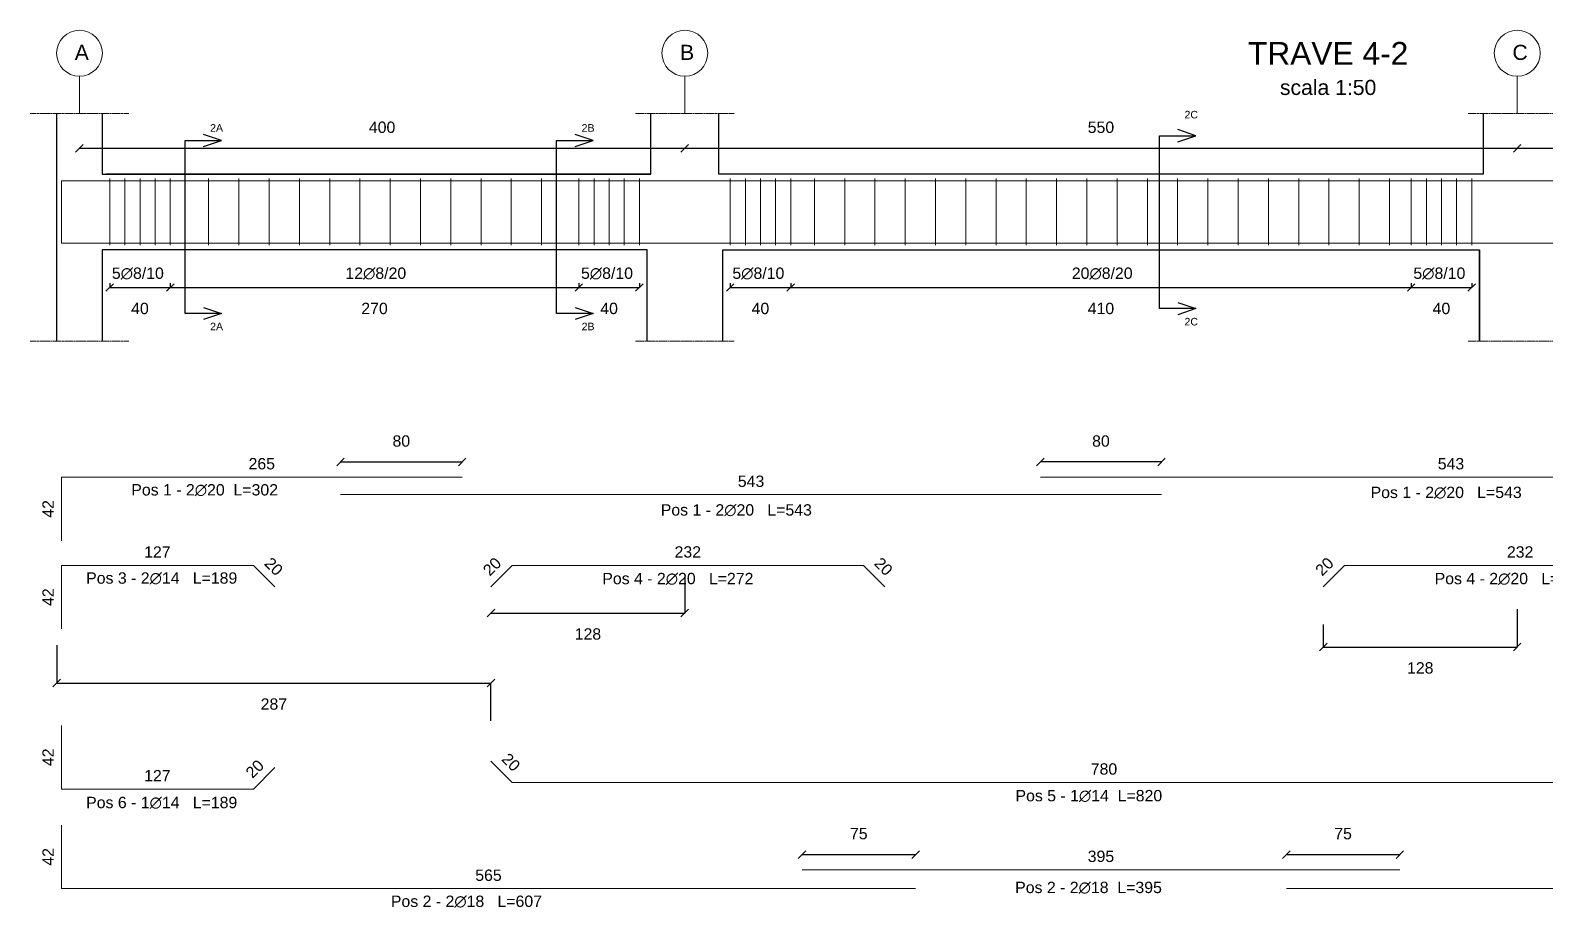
# Model space of a CAD drawing. Header units: millimetres. Extents: x -455371 to 117772, y -78417 to 116564.
# Drawn here: x -222007 to -211993, y -11258 to -5461 of the extents above; entities that cross this region are included whole.
import ezdxf

# ---------------------------------------------------------------- set-up
doc = ezdxf.new("R2010")
doc.units = ezdxf.units.MM
doc.linetypes.add('ACAD_ISO02W100', pattern=[15, 12, -3])
doc.layers.get('0').update_dxf_attribs({"color": 255})
for name, color, linetype, lineweight in [('armature', 5, 'Continuous', 18), ('Cls', 7, 'Continuous', 25), ('fili fissi', 210, 'Continuous', 18), ('quote', 5, 'Continuous', 15), ('Scritte', 7, 'Continuous', 15), ('staffe', 10, 'Continuous', 15), ('tratteggio 1 a 50', 230, 'ACAD_ISO02W100', 15)]:
    doc.layers.add(name, color=color, linetype=linetype, lineweight=lineweight)
doc.styles.get("Standard").update_dxf_attribs({"font": 'arial.ttf'})
doc.dimstyles.new('per distinte 1 a 50', dxfattribs={"dimtxt": 75, "dimasz": 150, "dimexe": 0.18, "dimexo": 250, "dimgap": 50, "dimtad": 1, "dimdec": 0, "dimlfac": 0.1, "dimzin": 0, "dimdsep": 46, "dimtxsty": 'Standard', "dimblk": 'NONE', "dimcen": 0, "dimse1": 1, "dimse2": 1, "dimsd1": 1, "dimsd2": 1, "dimadec": 0, "dimazin": 0, "dimtfac": 1, "dimtdec": 0, "dimtix": 1, "dimtofl": 0, "dimtmove": 0, "dimatfit": 3, "dimldrblk": 'NONE', "dimfxl": 250, "dimfxlon": 1, "dimtolj": 1, "dimtzin": 0, "dimarcsym": 2})
doc.dimstyles.new('scala1 a 50', dxfattribs={"dimtxt": 75, "dimasz": 50, "dimexe": 0.18, "dimexo": 250, "dimgap": 100, "dimtad": 2, "dimdec": 0, "dimlfac": 0.1, "dimzin": 0, "dimdsep": 46, "dimtxsty": 'Standard', "dimblk": 'OBLIQUE', "dimcen": -100, "dimadec": 0, "dimazin": 0, "dimtfac": 1, "dimtdec": 0, "dimtofl": 0, "dimtmove": 0, "dimatfit": 3, "dimfxl": 250, "dimfxlon": 1, "dimtolj": 1, "dimtzin": 0, "dimarcsym": 0})

# ---------------------------------------------------------------- blocks, each defined once
blk = doc.blocks.new('*U922')
at = {"layer": 'staffe'}
blk.add_lwpolyline([(0, -220), (0, 220)], dxfattribs=at)
blk = doc.blocks.new('*U923')
at = {"layer": 'Cls', "color": 0, "linetype": 'ByBlock', "lineweight": -2, "transparency": 16777216}
for p in [(0, 0), (100, 0), (200, 0), (300, 0), (400, 0)]:
    blk.add_blockref('*U922', p, dxfattribs=at)
blk = doc.blocks.new('*U924')
at = {"layer": 'staffe'}
blk.add_lwpolyline([(0, -220), (0, 220)], dxfattribs=at)
blk = doc.blocks.new('*U867')
at = {"layer": 'Cls', "color": 0, "linetype": 'ByBlock', "lineweight": -2, "transparency": 16777216}
for p in [(0, 0), (100, 0), (200, 0), (300, 0), (400, 0)]:
    blk.add_blockref('*U924', p, dxfattribs=at)
blk = doc.blocks.new('*U918')
at = {"layer": 'staffe'}
blk.add_lwpolyline([(0, -220), (0, 220)], dxfattribs=at)
blk = doc.blocks.new('*U919')
at = {"layer": 'Cls', "color": 0, "linetype": 'ByBlock', "lineweight": -2, "transparency": 16777216}
for p in [(0, 0), (100, 0), (200, 0), (300, 0), (400, 0)]:
    blk.add_blockref('*U918', p, dxfattribs=at)
blk = doc.blocks.new('*U871')
at = {"layer": 'staffe'}
blk.add_lwpolyline([(0, -220), (0, 220)], dxfattribs=at)
blk = doc.blocks.new('*U872')
at = {"layer": 'Cls', "color": 0, "linetype": 'ByBlock', "lineweight": -2, "transparency": 16777216}
for p in [(0, 0), (100, 0), (200, 0), (300, 0), (400, 0)]:
    blk.add_blockref('*U871', p, dxfattribs=at)
blk = doc.blocks.new('*U885')
at = {"layer": 'staffe'}
blk.add_lwpolyline([(0, -220), (0, 220)], dxfattribs=at)
blk = doc.blocks.new('*U894')
at = {"layer": 'Cls', "color": 0, "linetype": 'ByBlock', "lineweight": -2, "transparency": 16777216}
for p in [(0, 0), (200, 0), (400, 0), (600, 0), (800, 0), (1000, 0), (1200, 0), (1400, 0), (1600, 0), (1800, 0), (2000, 0), (2200, 0)]:
    blk.add_blockref('*U885', p, dxfattribs=at)
blk = doc.blocks.new('*U911')
at = {"layer": 'staffe'}
blk.add_lwpolyline([(0, -220), (0, 220)], dxfattribs=at)
blk = doc.blocks.new('*U910')
at = {"layer": 'Cls', "color": 0, "linetype": 'ByBlock', "lineweight": -2, "transparency": 16777216}
for p in [(0, 0), (200, 0), (400, 0), (600, 0), (800, 0), (1000, 0), (1200, 0), (1400, 0), (1600, 0), (1800, 0), (2000, 0), (2200, 0), (2400, 0), (2600, 0), (2800, 0), (3000, 0), (3200, 0), (3400, 0), (3600, 0), (3800, 0)]:
    blk.add_blockref('*U911', p, dxfattribs=at)
blk = doc.blocks.new('_Oblique')
at = {"color": 0, "linetype": 'ByBlock', "lineweight": -2}
blk.add_line((-0.5, -0.5), (0.5, 0.5), dxfattribs=at)
blk = doc.blocks.new('*D946')
at = {"layer": 'Defpoints', "color": 0, "transparency": 16777216}
for p in [(-212882, -6881), (-212482, -6881), (-212482, -7160)]:
    blk.add_point(p, dxfattribs=at)
at = {"layer": 'quote', "color": 0, "lineweight": -2, "transparency": 16777216}
for p, q in [((-212882, -7131), (-212882, -7161)), ((-212882, -7160), (-212482, -7160)), ((-212482, -7131), (-212482, -7161))]:
    blk.add_line(p, q, dxfattribs=at)
at = {"layer": 'quote', "color": 0, "lineweight": -2, "transparency": 16777216, "xscale": 50, "yscale": 50, "zscale": 50, "rotation": 180}
blk.add_blockref('_Oblique', (-212882, -7160), dxfattribs=at)
at = {"layer": 'quote', "color": 0, "lineweight": -2, "transparency": 16777216, "xscale": 50, "yscale": 50, "zscale": 50}
blk.add_blockref('_Oblique', (-212482, -7160), dxfattribs=at)
at = {"layer": 'quote', "color": 0, "transparency": 16777216, "insert": (-212682, -7299), "char_height": 75, "attachment_point": 5}
blk.add_mtext('\\A1;40', dxfattribs=at)
blk = doc.blocks.new('*D947')
at = {"layer": 'Defpoints', "color": 0, "transparency": 16777216}
for p in [(-218382, -6881), (-217982, -6881), (-217982, -7160)]:
    blk.add_point(p, dxfattribs=at)
at = {"layer": 'quote', "color": 0, "lineweight": -2, "transparency": 16777216}
for p, q in [((-218382, -7131), (-218382, -7161)), ((-218382, -7160), (-217982, -7160)), ((-217982, -7131), (-217982, -7161))]:
    blk.add_line(p, q, dxfattribs=at)
at = {"layer": 'quote', "color": 0, "lineweight": -2, "transparency": 16777216, "xscale": 50, "yscale": 50, "zscale": 50, "rotation": 180}
blk.add_blockref('_Oblique', (-218382, -7160), dxfattribs=at)
at = {"layer": 'quote', "color": 0, "lineweight": -2, "transparency": 16777216, "xscale": 50, "yscale": 50, "zscale": 50}
blk.add_blockref('_Oblique', (-217982, -7160), dxfattribs=at)
at = {"layer": 'quote', "color": 0, "transparency": 16777216, "insert": (-218182, -7299), "char_height": 75, "attachment_point": 5}
blk.add_mtext('\\A1;40', dxfattribs=at)
blk = doc.blocks.new('*D951')
at = {"layer": 'Defpoints', "color": 0, "transparency": 16777216}
for p in [(-221482, -6881), (-221082, -6881), (-221082, -7160)]:
    blk.add_point(p, dxfattribs=at)
at = {"layer": 'quote', "color": 0, "lineweight": -2, "transparency": 16777216}
for p, q in [((-221482, -7131), (-221482, -7161)), ((-221482, -7160), (-221082, -7160)), ((-221082, -7131), (-221082, -7161))]:
    blk.add_line(p, q, dxfattribs=at)
at = {"layer": 'quote', "color": 0, "lineweight": -2, "transparency": 16777216, "xscale": 50, "yscale": 50, "zscale": 50, "rotation": 180}
blk.add_blockref('_Oblique', (-221482, -7160), dxfattribs=at)
at = {"layer": 'quote', "color": 0, "lineweight": -2, "transparency": 16777216, "xscale": 50, "yscale": 50, "zscale": 50}
blk.add_blockref('_Oblique', (-221082, -7160), dxfattribs=at)
at = {"layer": 'quote', "color": 0, "transparency": 16777216, "insert": (-221282, -7299), "char_height": 75, "attachment_point": 5}
blk.add_mtext('\\A1;40', dxfattribs=at)
blk = doc.blocks.new('*D955')
at = {"layer": 'Defpoints', "color": 0, "transparency": 16777216}
for p in [(-217382, -6881), (-216982, -6881), (-216982, -7160)]:
    blk.add_point(p, dxfattribs=at)
at = {"layer": 'quote', "color": 0, "lineweight": -2, "transparency": 16777216}
for p, q in [((-217382, -7131), (-217382, -7161)), ((-217382, -7160), (-216982, -7160)), ((-216982, -7131), (-216982, -7161))]:
    blk.add_line(p, q, dxfattribs=at)
at = {"layer": 'quote', "color": 0, "lineweight": -2, "transparency": 16777216, "xscale": 50, "yscale": 50, "zscale": 50, "rotation": 180}
blk.add_blockref('_Oblique', (-217382, -7160), dxfattribs=at)
at = {"layer": 'quote', "color": 0, "lineweight": -2, "transparency": 16777216, "xscale": 50, "yscale": 50, "zscale": 50}
blk.add_blockref('_Oblique', (-216982, -7160), dxfattribs=at)
at = {"layer": 'quote', "color": 0, "transparency": 16777216, "insert": (-217182, -7299), "char_height": 75, "attachment_point": 5}
blk.add_mtext('\\A1;40', dxfattribs=at)
blk = doc.blocks.new('*D967')
at = {"layer": 'Defpoints', "color": 0, "transparency": 16777216}
for p in [(-221082, -6881), (-218382, -6881), (-218382, -7160)]:
    blk.add_point(p, dxfattribs=at)
at = {"layer": 'quote', "color": 0, "lineweight": -2, "transparency": 16777216}
for p, q in [((-221082, -7131), (-221082, -7161)), ((-221082, -7160), (-218382, -7160)), ((-218382, -7131), (-218382, -7161))]:
    blk.add_line(p, q, dxfattribs=at)
at = {"layer": 'quote', "color": 0, "lineweight": -2, "transparency": 16777216, "xscale": 50, "yscale": 50, "zscale": 50, "rotation": 180}
blk.add_blockref('_Oblique', (-221082, -7160), dxfattribs=at)
at = {"layer": 'quote', "color": 0, "lineweight": -2, "transparency": 16777216, "xscale": 50, "yscale": 50, "zscale": 50}
blk.add_blockref('_Oblique', (-218382, -7160), dxfattribs=at)
at = {"layer": 'quote', "color": 0, "transparency": 16777216, "insert": (-219732, -7299), "char_height": 75, "attachment_point": 5}
blk.add_mtext('\\A1;270', dxfattribs=at)
blk = doc.blocks.new('*D968')
at = {"layer": 'Defpoints', "color": 0, "transparency": 16777216}
for p in [(-216982, -6881), (-212882, -6881), (-212882, -7160)]:
    blk.add_point(p, dxfattribs=at)
at = {"layer": 'quote', "color": 0, "lineweight": -2, "transparency": 16777216}
for p, q in [((-216982, -7131), (-216982, -7161)), ((-216982, -7160), (-212882, -7160)), ((-212882, -7131), (-212882, -7161))]:
    blk.add_line(p, q, dxfattribs=at)
at = {"layer": 'quote', "color": 0, "lineweight": -2, "transparency": 16777216, "xscale": 50, "yscale": 50, "zscale": 50, "rotation": 180}
blk.add_blockref('_Oblique', (-216982, -7160), dxfattribs=at)
at = {"layer": 'quote', "color": 0, "lineweight": -2, "transparency": 16777216, "xscale": 50, "yscale": 50, "zscale": 50}
blk.add_blockref('_Oblique', (-212882, -7160), dxfattribs=at)
at = {"layer": 'quote', "color": 0, "transparency": 16777216, "insert": (-214932, -7299), "char_height": 75, "attachment_point": 5}
blk.add_mtext('\\A1;410', dxfattribs=at)
blk = doc.blocks.new('*D1235')
at = {"layer": 'Defpoints', "color": 0, "transparency": 16777216}
for p in [(-221802, -10712), (-221802, -10712), (-221802, -11132)]:
    blk.add_point(p, dxfattribs=at)
at = {"layer": 'quote', "color": 0, "transparency": 16777216, "insert": (-221889, -10922), "char_height": 75, "attachment_point": 5, "rotation": 90}
blk.add_mtext('\\A1;42', dxfattribs=at)
blk = doc.blocks.new('_None')
blk = doc.blocks.new('*D1236')
at = {"layer": 'Defpoints', "color": 0, "transparency": 16777216}
for p in [(-221802, -11132), (-216157, -11132), (-216157, -11132)]:
    blk.add_point(p, dxfattribs=at)
at = {"layer": 'quote', "color": 0, "transparency": 16777216, "insert": (-218979, -11044), "char_height": 75, "attachment_point": 5}
blk.add_mtext('\\A1;565', dxfattribs=at)
blk = doc.blocks.new('*D1238')
at = {"layer": 'Defpoints', "color": 0, "transparency": 16777216}
for p in [(-213707, -11132), (-213707, -11132), (-208062, -11132)]:
    blk.add_point(p, dxfattribs=at)
at = {"layer": 'quote', "color": 0, "transparency": 16777216, "insert": (-210884, -11044), "char_height": 75, "attachment_point": 5}
blk.add_mtext('\\A1;565', dxfattribs=at)
blk = doc.blocks.new('*D1239')
at = {"layer": 'Defpoints', "color": 0, "transparency": 16777216}
for p in [(-216157, -10907), (-216907, -11007), (-216157, -11132)]:
    blk.add_point(p, dxfattribs=at)
at = {"layer": 'quote', "color": 0, "lineweight": -2, "transparency": 16777216}
for p, q in [((-216907, -10907), (-216907, -10907)), ((-216907, -10907), (-216157, -10907)), ((-216157, -10907), (-216157, -10907))]:
    blk.add_line(p, q, dxfattribs=at)
at = {"layer": 'quote', "color": 0, "lineweight": -2, "transparency": 16777216, "xscale": 50, "yscale": 50, "zscale": 50, "rotation": 180}
blk.add_blockref('_Oblique', (-216907, -10907), dxfattribs=at)
at = {"layer": 'quote', "color": 0, "lineweight": -2, "transparency": 16777216, "xscale": 50, "yscale": 50, "zscale": 50}
blk.add_blockref('_Oblique', (-216157, -10907), dxfattribs=at)
at = {"layer": 'quote', "color": 0, "transparency": 16777216, "insert": (-216532, -10769), "char_height": 75, "attachment_point": 5}
blk.add_mtext('\\A1;75', dxfattribs=at)
blk = doc.blocks.new('*D1240')
at = {"layer": 'Defpoints', "color": 0, "transparency": 16777216}
for p in [(-216907, -11007), (-212957, -11007), (-212957, -11007)]:
    blk.add_point(p, dxfattribs=at)
at = {"layer": 'quote', "color": 0, "transparency": 16777216, "insert": (-214932, -10919), "char_height": 75, "attachment_point": 5}
blk.add_mtext('\\A1;395', dxfattribs=at)
blk = doc.blocks.new('*D1241')
at = {"layer": 'Defpoints', "color": 0, "transparency": 16777216}
for p in [(-212957, -10907), (-213707, -11007), (-212957, -11007)]:
    blk.add_point(p, dxfattribs=at)
at = {"layer": 'quote', "color": 0, "lineweight": -2, "transparency": 16777216}
for p, q in [((-213707, -10907), (-213707, -10907)), ((-213707, -10907), (-212957, -10907)), ((-212957, -10907), (-212957, -10907))]:
    blk.add_line(p, q, dxfattribs=at)
at = {"layer": 'quote', "color": 0, "lineweight": -2, "transparency": 16777216, "xscale": 50, "yscale": 50, "zscale": 50, "rotation": 180}
blk.add_blockref('_Oblique', (-213707, -10907), dxfattribs=at)
at = {"layer": 'quote', "color": 0, "lineweight": -2, "transparency": 16777216, "xscale": 50, "yscale": 50, "zscale": 50}
blk.add_blockref('_Oblique', (-212957, -10907), dxfattribs=at)
at = {"layer": 'quote', "color": 0, "transparency": 16777216, "insert": (-213332, -10769), "char_height": 75, "attachment_point": 5}
blk.add_mtext('\\A1;75', dxfattribs=at)
blk = doc.blocks.new('*D1217')
at = {"layer": 'Defpoints', "color": 0, "transparency": 16777216}
for p in [(-221802, -8413), (-221802, -8413), (-221802, -8833)]:
    blk.add_point(p, dxfattribs=at)
at = {"layer": 'quote', "color": 0, "transparency": 16777216, "insert": (-221889, -8623), "char_height": 75, "attachment_point": 5, "rotation": 90}
blk.add_mtext('\\A1;42', dxfattribs=at)
blk = doc.blocks.new('*D1218')
at = {"layer": 'Defpoints', "color": 0, "transparency": 16777216}
for p in [(-221802, -8413), (-219153, -8413), (-219153, -8413)]:
    blk.add_point(p, dxfattribs=at)
at = {"layer": 'quote', "color": 0, "transparency": 16777216, "insert": (-220477, -8325), "char_height": 75, "attachment_point": 5}
blk.add_mtext('\\A1;265', dxfattribs=at)
blk = doc.blocks.new('*D1219')
at = {"layer": 'Defpoints', "color": 0, "transparency": 16777216}
for p in [(-219153, -8313), (-219153, -8413), (-219957, -8529)]:
    blk.add_point(p, dxfattribs=at)
at = {"layer": 'quote', "color": 0, "lineweight": -2, "transparency": 16777216}
for p, q in [((-219957, -8313), (-219957, -8313)), ((-219957, -8313), (-219153, -8313)), ((-219153, -8313), (-219153, -8313))]:
    blk.add_line(p, q, dxfattribs=at)
at = {"layer": 'quote', "color": 0, "lineweight": -2, "transparency": 16777216, "xscale": 50, "yscale": 50, "zscale": 50, "rotation": 180}
blk.add_blockref('_Oblique', (-219957, -8313), dxfattribs=at)
at = {"layer": 'quote', "color": 0, "lineweight": -2, "transparency": 16777216, "xscale": 50, "yscale": 50, "zscale": 50}
blk.add_blockref('_Oblique', (-219153, -8313), dxfattribs=at)
at = {"layer": 'quote', "color": 0, "transparency": 16777216, "insert": (-219555, -8175), "char_height": 75, "attachment_point": 5}
blk.add_mtext('\\A1;80', dxfattribs=at)
blk = doc.blocks.new('*D1223')
at = {"layer": 'Defpoints', "color": 0, "transparency": 16777216}
for p in [(-215332, -8313), (-215332, -8413), (-214532, -8529)]:
    blk.add_point(p, dxfattribs=at)
at = {"layer": 'quote', "color": 0, "lineweight": -2, "transparency": 16777216}
for p, q in [((-215332, -8313), (-215332, -8313)), ((-214532, -8313), (-215332, -8313)), ((-214532, -8313), (-214532, -8313))]:
    blk.add_line(p, q, dxfattribs=at)
at = {"layer": 'quote', "color": 0, "lineweight": -2, "transparency": 16777216, "xscale": 50, "yscale": 50, "zscale": 50, "rotation": 180}
blk.add_blockref('_Oblique', (-215332, -8313), dxfattribs=at)
at = {"layer": 'quote', "color": 0, "lineweight": -2, "transparency": 16777216, "xscale": 50, "yscale": 50, "zscale": 50}
blk.add_blockref('_Oblique', (-214532, -8313), dxfattribs=at)
at = {"layer": 'quote', "color": 0, "transparency": 16777216, "insert": (-214932, -8175), "char_height": 75, "attachment_point": 5}
blk.add_mtext('\\A1;80', dxfattribs=at)
blk = doc.blocks.new('*D1224')
at = {"layer": 'Defpoints', "color": 0, "transparency": 16777216}
for p in [(-219957, -8529), (-214532, -8529), (-214532, -8529)]:
    blk.add_point(p, dxfattribs=at)
at = {"layer": 'quote', "color": 0, "transparency": 16777216, "insert": (-217244, -8441), "char_height": 75, "attachment_point": 5}
blk.add_mtext('\\A1;543', dxfattribs=at)
blk = doc.blocks.new('*D1243')
at = {"layer": 'Defpoints', "color": 0, "transparency": 16777216}
for p in [(-218822, -8996), (-218822, -8996), (-218963, -9137)]:
    blk.add_point(p, dxfattribs=at)
at = {"layer": 'quote', "color": 0, "transparency": 16777216, "insert": (-218955, -9004), "char_height": 75, "attachment_point": 5, "rotation": 45}
blk.add_mtext('\\A1;20', dxfattribs=at)
blk = doc.blocks.new('*D1225')
at = {"layer": 'Defpoints', "color": 0, "transparency": 16777216}
for p in [(-216502, -8996), (-216502, -8996), (-216360, -9137)]:
    blk.add_point(p, dxfattribs=at)
at = {"layer": 'quote', "color": 0, "transparency": 16777216, "insert": (-216369, -9004), "char_height": 75, "attachment_point": 5, "rotation": 315}
blk.add_mtext('\\A1;20', dxfattribs=at)
blk = doc.blocks.new('*D1226')
at = {"layer": 'Defpoints', "color": 0, "transparency": 16777216}
for p in [(-218822, -8996), (-216502, -8996), (-216502, -8996)]:
    blk.add_point(p, dxfattribs=at)
at = {"layer": 'quote', "color": 0, "transparency": 16777216, "insert": (-217662, -8908), "char_height": 75, "attachment_point": 5}
blk.add_mtext('\\A1;232', dxfattribs=at)
blk = doc.blocks.new('*D1244')
at = {"layer": 'Defpoints', "color": 0, "transparency": 16777216}
for p in [(-213322, -8996), (-213322, -8996), (-213463, -9137)]:
    blk.add_point(p, dxfattribs=at)
at = {"layer": 'quote', "color": 0, "transparency": 16777216, "insert": (-213455, -9004), "char_height": 75, "attachment_point": 5, "rotation": 45}
blk.add_mtext('\\A1;20', dxfattribs=at)
blk = doc.blocks.new('*D1228')
at = {"layer": 'Defpoints', "color": 0, "transparency": 16777216}
for p in [(-213322, -8996), (-211002, -8996), (-211002, -8996)]:
    blk.add_point(p, dxfattribs=at)
at = {"layer": 'quote', "color": 0, "transparency": 16777216, "insert": (-212162, -8908), "char_height": 75, "attachment_point": 5}
blk.add_mtext('\\A1;232', dxfattribs=at)
blk = doc.blocks.new('*D1229')
at = {"layer": 'Defpoints', "color": 0, "transparency": 16777216}
for p in [(-221802, -8996), (-221802, -8996), (-221802, -9416)]:
    blk.add_point(p, dxfattribs=at)
at = {"layer": 'quote', "color": 0, "transparency": 16777216, "insert": (-221889, -9206), "char_height": 75, "attachment_point": 5, "rotation": 90}
blk.add_mtext('\\A1;42', dxfattribs=at)
blk = doc.blocks.new('*D1230')
at = {"layer": 'Defpoints', "color": 0, "transparency": 16777216}
for p in [(-221802, -8996), (-220532, -8996), (-220532, -8996)]:
    blk.add_point(p, dxfattribs=at)
at = {"layer": 'quote', "color": 0, "transparency": 16777216, "insert": (-221167, -8908), "char_height": 75, "attachment_point": 5}
blk.add_mtext('\\A1;127', dxfattribs=at)
blk = doc.blocks.new('*D1231')
at = {"layer": 'Defpoints', "color": 0, "transparency": 16777216}
for p in [(-220532, -8996), (-220532, -8996), (-220390, -9137)]:
    blk.add_point(p, dxfattribs=at)
at = {"layer": 'quote', "color": 0, "transparency": 16777216, "insert": (-220398, -9004), "char_height": 75, "attachment_point": 5, "rotation": 315}
blk.add_mtext('\\A1;20', dxfattribs=at)
blk = doc.blocks.new('*D1242')
at = {"layer": 'Defpoints', "color": 0, "transparency": 16777216}
for p in [(-215332, -8413), (-209907, -8413), (-209907, -8413)]:
    blk.add_point(p, dxfattribs=at)
at = {"layer": 'quote', "color": 0, "transparency": 16777216, "insert": (-212619, -8325), "char_height": 75, "attachment_point": 5}
blk.add_mtext('\\A1;543', dxfattribs=at)
blk = doc.blocks.new('*D2446')
at = {"layer": 'Defpoints', "color": 0, "transparency": 16777216}
for p in [(-221802, -10054), (-221802, -10474), (-221802, -10474)]:
    blk.add_point(p, dxfattribs=at)
at = {"layer": 'quote', "color": 0, "transparency": 16777216, "insert": (-221889, -10264), "char_height": 75, "attachment_point": 5, "rotation": 90}
blk.add_mtext('\\A1;42', dxfattribs=at)
blk = doc.blocks.new('*D2447')
at = {"layer": 'Defpoints', "color": 0, "transparency": 16777216}
for p in [(-221802, -10474), (-220532, -10474), (-220532, -10474)]:
    blk.add_point(p, dxfattribs=at)
at = {"layer": 'quote', "color": 0, "transparency": 16777216, "insert": (-221167, -10386), "char_height": 75, "attachment_point": 5}
blk.add_mtext('\\A1;127', dxfattribs=at)
blk = doc.blocks.new('*D2448')
at = {"layer": 'Defpoints', "color": 0, "transparency": 16777216}
for p in [(-220390, -10333), (-220532, -10474), (-220532, -10474)]:
    blk.add_point(p, dxfattribs=at)
at = {"layer": 'quote', "color": 0, "transparency": 16777216, "insert": (-220523, -10341), "char_height": 75, "attachment_point": 5, "rotation": 45}
blk.add_mtext('\\A1;20', dxfattribs=at)
blk = doc.blocks.new('*D2452')
at = {"layer": 'Defpoints', "color": 0, "transparency": 16777216}
for p in [(-218822, -10431), (-211002, -10431), (-211002, -10431)]:
    blk.add_point(p, dxfattribs=at)
at = {"layer": 'quote', "color": 0, "transparency": 16777216, "insert": (-214912, -10342), "char_height": 75, "attachment_point": 5}
blk.add_mtext('\\A1;780', dxfattribs=at)
blk = doc.blocks.new('*D2453')
at = {"layer": 'Defpoints', "color": 0, "transparency": 16777216}
for p in [(-218963, -10289), (-218963, -10289), (-218822, -10431)]:
    blk.add_point(p, dxfattribs=at)
at = {"layer": 'quote', "color": 0, "transparency": 16777216, "insert": (-218830, -10297), "char_height": 75, "attachment_point": 5, "rotation": 315}
blk.add_mtext('\\A1;20', dxfattribs=at)
blk = doc.blocks.new('*D3433')
at = {"layer": 'Defpoints', "color": 0, "transparency": 16777216}
for p in [(-217682, -7514), (-218963, -9137), (-217682, -9311)]:
    blk.add_point(p, dxfattribs=at)
at = {"layer": 'quote', "color": 0, "lineweight": -2, "transparency": 16777216}
for p, q in [((-217682, -9061), (-217682, -9311)), ((-218963, -9311), (-218963, -9311)), ((-218963, -9311), (-217682, -9311))]:
    blk.add_line(p, q, dxfattribs=at)
at = {"layer": 'quote', "color": 0, "lineweight": -2, "transparency": 16777216, "xscale": 50, "yscale": 50, "zscale": 50, "rotation": 180}
blk.add_blockref('_Oblique', (-218963, -9311), dxfattribs=at)
at = {"layer": 'quote', "color": 0, "lineweight": -2, "transparency": 16777216, "xscale": 50, "yscale": 50, "zscale": 50}
blk.add_blockref('_Oblique', (-217682, -9311), dxfattribs=at)
at = {"layer": 'quote', "color": 0, "transparency": 16777216, "insert": (-218322, -9450), "char_height": 75, "attachment_point": 5}
blk.add_mtext('\\A1;128', dxfattribs=at)
blk = doc.blocks.new('*D3434')
at = {"layer": 'Defpoints', "color": 0, "transparency": 16777216}
for p in [(-212182, -7514), (-213463, -9137), (-212182, -9536)]:
    blk.add_point(p, dxfattribs=at)
at = {"layer": 'quote', "color": 0, "lineweight": -2, "transparency": 16777216}
for p, q in [((-212182, -9286), (-212182, -9536)), ((-213463, -9387), (-213463, -9536)), ((-213463, -9536), (-212182, -9536))]:
    blk.add_line(p, q, dxfattribs=at)
at = {"layer": 'quote', "color": 0, "lineweight": -2, "transparency": 16777216, "xscale": 50, "yscale": 50, "zscale": 50, "rotation": 180}
blk.add_blockref('_Oblique', (-213463, -9536), dxfattribs=at)
at = {"layer": 'quote', "color": 0, "lineweight": -2, "transparency": 16777216, "xscale": 50, "yscale": 50, "zscale": 50}
blk.add_blockref('_Oblique', (-212182, -9536), dxfattribs=at)
at = {"layer": 'quote', "color": 0, "transparency": 16777216, "insert": (-212822, -9674), "char_height": 75, "attachment_point": 5}
blk.add_mtext('\\A1;128', dxfattribs=at)
blk = doc.blocks.new('*D3435')
at = {"layer": 'Defpoints', "color": 0, "transparency": 16777216}
for p in [(-221832, -7514), (-218963, -9774), (-218963, -10289)]:
    blk.add_point(p, dxfattribs=at)
at = {"layer": 'quote', "color": 0, "lineweight": -2, "transparency": 16777216}
for p, q in [((-221832, -9524), (-221832, -9775)), ((-221832, -9774), (-218963, -9774)), ((-218963, -10024), (-218963, -9774))]:
    blk.add_line(p, q, dxfattribs=at)
at = {"layer": 'quote', "color": 0, "lineweight": -2, "transparency": 16777216, "xscale": 50, "yscale": 50, "zscale": 50, "rotation": 180}
blk.add_blockref('_Oblique', (-221832, -9774), dxfattribs=at)
at = {"layer": 'quote', "color": 0, "lineweight": -2, "transparency": 16777216, "xscale": 50, "yscale": 50, "zscale": 50}
blk.add_blockref('_Oblique', (-218963, -9774), dxfattribs=at)
at = {"layer": 'quote', "color": 0, "transparency": 16777216, "insert": (-220397, -9913), "char_height": 75, "attachment_point": 5}
blk.add_mtext('\\A1;287', dxfattribs=at)
blk = doc.blocks.new('*D3481')
at = {"layer": 'Defpoints', "color": 0, "transparency": 16777216}
for p in [(-217682, -6240), (-221682, -6411), (-217682, -6411)]:
    blk.add_point(p, dxfattribs=at)
at = {"layer": 'quote', "color": 0, "lineweight": -2, "transparency": 16777216}
for p, q in [((-221682, -6240), (-221682, -6240)), ((-221682, -6240), (-217682, -6240)), ((-217682, -6240), (-217682, -6240))]:
    blk.add_line(p, q, dxfattribs=at)
at = {"layer": 'quote', "color": 0, "lineweight": -2, "transparency": 16777216, "xscale": 50, "yscale": 50, "zscale": 50, "rotation": 180}
blk.add_blockref('_Oblique', (-221682, -6240), dxfattribs=at)
at = {"layer": 'quote', "color": 0, "lineweight": -2, "transparency": 16777216, "xscale": 50, "yscale": 50, "zscale": 50}
blk.add_blockref('_Oblique', (-217682, -6240), dxfattribs=at)
at = {"layer": 'quote', "color": 0, "transparency": 16777216, "insert": (-219682, -6102), "char_height": 75, "attachment_point": 5}
blk.add_mtext('\\A1;400', dxfattribs=at)
blk = doc.blocks.new('*D3482')
at = {"layer": 'Defpoints', "color": 0, "transparency": 16777216}
for p in [(-212182, -6240), (-217682, -6411), (-212182, -6411)]:
    blk.add_point(p, dxfattribs=at)
at = {"layer": 'quote', "color": 0, "lineweight": -2, "transparency": 16777216}
for p, q in [((-217682, -6240), (-217682, -6240)), ((-217682, -6240), (-212182, -6240)), ((-212182, -6240), (-212182, -6240))]:
    blk.add_line(p, q, dxfattribs=at)
at = {"layer": 'quote', "color": 0, "lineweight": -2, "transparency": 16777216, "xscale": 50, "yscale": 50, "zscale": 50, "rotation": 180}
blk.add_blockref('_Oblique', (-217682, -6240), dxfattribs=at)
at = {"layer": 'quote', "color": 0, "lineweight": -2, "transparency": 16777216, "xscale": 50, "yscale": 50, "zscale": 50}
blk.add_blockref('_Oblique', (-212182, -6240), dxfattribs=at)
at = {"layer": 'quote', "color": 0, "transparency": 16777216, "insert": (-214932, -6102), "char_height": 75, "attachment_point": 5}
blk.add_mtext('\\A1;550', dxfattribs=at)
blk = doc.blocks.new('*D3483')
at = {"layer": 'Defpoints', "color": 0, "transparency": 16777216}
for p in [(-208182, -6240), (-212182, -6411), (-208182, -6411)]:
    blk.add_point(p, dxfattribs=at)
at = {"layer": 'quote', "color": 0, "lineweight": -2, "transparency": 16777216}
for p, q in [((-212182, -6240), (-212182, -6240)), ((-212182, -6240), (-208182, -6240)), ((-208182, -6240), (-208182, -6240))]:
    blk.add_line(p, q, dxfattribs=at)
at = {"layer": 'quote', "color": 0, "lineweight": -2, "transparency": 16777216, "xscale": 50, "yscale": 50, "zscale": 50, "rotation": 180}
blk.add_blockref('_Oblique', (-212182, -6240), dxfattribs=at)
at = {"layer": 'quote', "color": 0, "lineweight": -2, "transparency": 16777216, "xscale": 50, "yscale": 50, "zscale": 50}
blk.add_blockref('_Oblique', (-208182, -6240), dxfattribs=at)
at = {"layer": 'quote', "color": 0, "transparency": 16777216, "insert": (-210182, -6102), "char_height": 75, "attachment_point": 5}
blk.add_mtext('\\A1;400', dxfattribs=at)

msp = doc.modelspace()

# ---------------------------------------------------------------- linework, layer by layer
at = {"layer": 'armature'}
msp.add_lwpolyline([(-221801.5, -6454.9), (-208061.5, -6454.9), (-208061.5, -6866.9), (-221801.5, -6866.9)], close=True, dxfattribs=at)
for points in [[(-221801.5, -8833.2), (-221801.5, -8413.2), (-221431.5, -8413.2), (-219606.5, -8413.2), (-219152.5, -8413.2)], [(-209906.5, -8413.2), (-215331.5, -8413.2)], [(-219956.5, -8529), (-218381.5, -8529), (-217681.5, -8529), (-216981.5, -8529), (-214531.5, -8529)], [(-221801.5, -9416), (-221801.5, -8996), (-221431.5, -8996), (-221031.5, -8996), (-220531.5, -8996), (-220390.1, -9137.4)], [(-216360.3, -9137.4), (-216501.8, -8996), (-216911.8, -8996), (-218411.8, -8996), (-218821.8, -8996), (-218963.2, -9137.4)], [(-210860.3, -9137.4), (-211001.8, -8996), (-211411.8, -8996), (-212911.8, -8996), (-213321.8, -8996), (-213463.2, -9137.4)], [(-221801.5, -10054.1), (-221801.5, -10474.1), (-221431.5, -10474.1), (-221031.5, -10474.1), (-220531.5, -10474.1), (-220390.1, -10332.7)], [(-218963.2, -10289.2), (-218821.8, -10430.6)], [(-211001.8, -10430.6), (-218821.8, -10430.6)], [(-221801.5, -10711.8), (-221801.5, -11131.8), (-221431.5, -11131.8), (-219606.5, -11131.8), (-217131.5, -11131.8), (-216531.5, -11131.8), (-216156.5, -11131.8)], [(-208061.5, -10711.8), (-208061.5, -11131.8), (-208431.5, -11131.8), (-210256.5, -11131.8), (-212731.5, -11131.8), (-213331.5, -11131.8), (-213706.5, -11131.8)], [(-214931.5, -11007.4), (-216906.5, -11007.4)], [(-214931.5, -11007.4), (-212956.5, -11007.4)]]:
    msp.add_lwpolyline(points, dxfattribs=at)
at = {"layer": 'Cls'}
for p, q in [((-220742.3, -6189.2), (-220861.9, -6148.8)), ((-220861.9, -6229.6), (-220742.3, -6189.2)), ((-218287.4, -6189.2), (-218407, -6148.8)), ((-218407, -6229.6), (-218287.4, -6189.2)), ((-214303.9, -6157.1), (-214423.4, -6116.7)), ((-214423.4, -6197.5), (-214303.9, -6157.1)), ((-220861.9, -7291.6), (-220742.3, -7332)), ((-218407, -7291.6), (-218287.4, -7332)), ((-214423.4, -7259.5), (-214303.9, -7299.9)), ((-214303.9, -7299.9), (-214423.4, -7340.3)), ((-220742.3, -7332), (-220861.9, -7372.4)), ((-218287.4, -7332), (-218407, -7372.4))]:
    msp.add_line(p, q, dxfattribs=at)
for points in [[(-221831.5, -7514.5), (-221831.5, -6010.9)], [(-221531.5, -6010.9), (-221531.5, -6410.9), (-217906.5, -6410.9), (-221506.5, -6410.9)], [(-217906.5, -6410.9), (-217906.5, -6010.9)], [(-212406.5, -6010.9), (-212406.5, -6410.9), (-217456.5, -6410.9), (-217456.5, -6010.9)], [(-220742.3, -7332), (-220984.2, -7332), (-220984.2, -6189.2), (-220984.2, -6189.2), (-220742.3, -6189.2)], [(-218287.4, -7332), (-218529.2, -7332), (-218529.2, -6189.2), (-218529.2, -6189.2), (-218287.4, -6189.2)], [(-214303.9, -7299.9), (-214545.7, -7299.9), (-214545.7, -6157.1), (-214545.7, -6157.1), (-214303.9, -6157.1)], [(-217931.5, -7514.5), (-217931.5, -6910.9), (-221531.5, -6910.9), (-221531.5, -7514.5)], [(-217431.5, -7514.5), (-217431.5, -6910.9), (-212431.5, -6910.9), (-212431.5, -7514.5)], [(-212431.5, -7514.5), (-212431.5, -6910.9)]]:
    msp.add_lwpolyline(points, dxfattribs=at)
at = {"layer": 'fili fissi'}
for points in [[(-221681.5, -6010.9), (-221681.5, -5764.2)], [(-217681.5, -6010.9), (-217681.5, -5764.2)], [(-212181.5, -6010.9), (-212181.5, -5764.2)]]:
    msp.add_lwpolyline(points, dxfattribs=at)
for centre in [(-221681.5, -5612.5), (-217681.5, -5612.5), (-212181.5, -5612.5)]:
    msp.add_circle(centre, 151.6, dxfattribs=at)
at = {"layer": 'tratteggio 1 a 50'}
for points in [[(-222006.5, -6010.9), (-221356.5, -6010.9)], [(-218006.5, -6010.9), (-217356.5, -6010.9)], [(-212506.5, -6010.9), (-211856.5, -6010.9)], [(-222006.5, -7514.5), (-221356.5, -7514.5)], [(-218006.5, -7514.5), (-217356.5, -7514.5)], [(-212506.5, -7514.5), (-211856.5, -7514.5)]]:
    msp.add_lwpolyline(points, dxfattribs=at)

# ---------------------------------------------------------------- block references
at = {"layer": 'Cls'}
for name, p in [('*U923', (-221481.5, -6660.9)), ('*U894', (-220828.3, -6660.9)), ('*U867', (-217381.5, -6660.9)), ('*U910', (-216825.4, -6660.9))]:
    msp.add_blockref(name, p, dxfattribs=at)
at = {"layer": 'Cls', "xscale": -1}
for name, p in [('*U919', (-217981.5, -6660.9)), ('*U872', (-212481.5, -6660.9))]:
    msp.add_blockref(name, p, dxfattribs=at)

# ---------------------------------------------------------------- texts
at = {"layer": 'Scritte'}
for s, width, heights, insert, char_height, attachment_point in [('A', 100, [92.1], (-221712.9, -5556.7), 100, 1), ('B', 100, [92.1], (-217712.9, -5556.7), 100, 1), ('\\pxqc;{\\H0.6x;TRAVE 4-2\\P\\H0.66667x;scala 1:50}', 1463.449, [0], (-214162.6, -5538.1), 250, 1), ('C', 100, [92.1], (-212212.9, -5556.7), 100, 1), ('2C', 371.945, [0], (-214380, -5993), 50, 1), ('2A', 371.945, [0], (-220818.4, -6080.8), 50, 1), ('2B', 371.945, [0], (-218363.5, -6080.8), 50, 1), ('5∅8/10 ', 371.945, [0], (-221467.5, -7028.2), 75, 1), ('12∅8/20', 371.945, [0], (-219924.4, -7028.2), 75, 1), ('5∅8/10 ', 371.945, [0], (-218367.5, -7028.2), 75, 1), ('5∅8/10 ', 371.945, [0], (-217367.5, -7028.2), 75, 1), ('20∅8/20', 371.945, [0], (-215124.4, -7028.2), 75, 1), ('5∅8/10 ', 371.945, [0], (-212867.5, -7028.2), 75, 1), ('2A', 371.945, [0], (-220818.4, -7393), 50, 1), ('2B', 371.945, [0], (-218363.5, -7393), 50, 1), ('2C', 371.945, [0], (-214380, -7360.9), 50, 1), ('Pos 1 - 2∅20  L=302', 1084.771, [0], (-221339.1, -8459.4), 75, 1), ('Pos 1 - 2∅20   L=543', 1084.771, [0], (-213150.2, -8476.3), 75, 1), ('Pos 1 - 2∅20   L=543', 1084.771, [0], (-217840.6, -8592.2), 75, 1), ('Pos 3 - 2∅14   L=189', 1084.771, [0], (-221637.5, -9042.3), 75, 1), ('Pos 4 - 2∅20   L=272', 1084.771, [0], (-218226.9, -9045.6), 75, 1), ('Pos 4 - 2∅20   L=272', 1084.771, [0], (-212726.9, -9045.6), 75, 1), ('Pos 5 - 1∅14  L=820', 1084.771, [0], (-215496.7, -10480.2), 75, 1), ('Pos 6 - 1∅14   L=189', 1084.771, [0], (-221637.5, -10605.4), 75, 7), ('Pos 2 - 2∅18  L=395', 1084.771, [0], (-215498.7, -11086.6), 75, 1), ('Pos 2 - 2∅18   L=607', 1084.771, [0], (-219623.9, -11178.1), 75, 1)]:
    msp.add_mtext_dynamic_manual_height_columns(s, width=width, gutter_width=12.5, heights=heights, dxfattribs=dict(at, insert=insert, char_height=char_height, attachment_point=attachment_point))

# ---------------------------------------------------------------- dimensions: what is measured, and where the dimension line sits
at = {"layer": 'quote'}
for base, p1, p2, dimstyle, picture, middle in [((-217681.5, -6240.1), (-221681.5, -6410.9), (-217681.5, -6410.9), 'scala1 a 50', '*D3481', (-219681.5, -6101.8)), ((-221081.5, -7160.4), (-221481.5, -6880.9), (-221081.5, -6880.9), 'scala1 a 50', '*D951', (-221281.5, -7298.7)), ((-218381.5, -7160.4), (-221081.5, -6880.9), (-218381.5, -6880.9), 'scala1 a 50', '*D967', (-219731.5, -7298.7)), ((-217981.5, -7160.4), (-218381.5, -6880.9), (-217981.5, -6880.9), 'scala1 a 50', '*D947', (-218181.5, -7298.7)), ((-216981.5, -7160.4), (-217381.5, -6880.9), (-216981.5, -6880.9), 'scala1 a 50', '*D955', (-217181.5, -7298.7)), ((-212881.5, -7160.4), (-216981.5, -6880.9), (-212881.5, -6880.9), 'scala1 a 50', '*D968', (-214931.5, -7298.7)), ((-212481.5, -7160.4), (-212881.5, -6880.9), (-212481.5, -6880.9), 'scala1 a 50', '*D946', (-212681.5, -7298.7)), ((-218963.2, -9774.3), (-221831.5, -7514.5), (-218963.2, -10289.2), 'scala1 a 50', '*D3435', (-220397.3, -9912.6)), ((-217681.5, -9311.3), (-218963.2, -9137.4), (-217681.5, -7514.5), 'scala1 a 50', '*D3433', (-218322.3, -9449.6)), ((-212181.5, -9536.2), (-213463.2, -9137.4), (-212181.5, -7514.5), 'scala1 a 50', '*D3434', (-212822.3, -9674.5)), ((-219152.5, -8312.9), (-219956.5, -8529), (-219152.5, -8413.2), 'scala1 a 50', '*D1219', (-219554.5, -8174.6)), ((-219152.5, -8413.2), (-221801.5, -8413.2), (-219152.5, -8413.2), 'per distinte 1 a 50', '*D1218', (-220477, -8324.9)), ((-209906.5139833, -8413.1574377), (-215331.5139833, -8413.1574377), (-209906.5139833, -8413.1574377), 'per distinte 1 a 50', '*D1242', (-212619.0139833, -8324.8388838)), ((-214531.5139833, -8529.0205655), (-219956.5139833, -8529.0205655), (-214531.5139833, -8529.0205655), 'per distinte 1 a 50', '*D1224', (-217244.0139833, -8440.7020116)), ((-220531.5, -8996), (-221801.5, -8996), (-220531.5, -8996), 'per distinte 1 a 50', '*D1230', (-221166.5, -8908.4)), ((-216501.8, -8996), (-218821.8, -8996), (-216501.8, -8996), 'per distinte 1 a 50', '*D1226', (-217661.8, -8907.7)), ((-211001.8, -8996), (-213321.8, -8996), (-211001.8, -8996), 'per distinte 1 a 50', '*D1228', (-212161.8, -8907.7)), ((-220531.5, -10474.1), (-221801.5, -10474.1), (-220531.5, -10474.1), 'per distinte 1 a 50', '*D2447', (-221166.5, -10386.4)), ((-216156.5, -10907.2), (-216906.5, -11007.4), (-216156.5, -11131.8), 'scala1 a 50', '*D1239', (-216531.5, -10769.1)), ((-212956.5, -10907.2), (-213706.5, -11007.4), (-212956.5, -11007.4), 'scala1 a 50', '*D1241', (-213331.5, -10769.1)), ((-212956.5, -11007.4), (-216906.5, -11007.4), (-212956.5, -11007.4), 'per distinte 1 a 50', '*D1240', (-214931.5, -10919.1)), ((-216156.5139833, -11131.7936446), (-221801.5139833, -11131.7936446), (-216156.5139833, -11131.7936446), 'per distinte 1 a 50', '*D1236', (-218979.0139833, -11043.5006705))]:
    dim = msp.add_linear_dim(base=base, p1=p1, p2=p2, dimstyle=dimstyle, dxfattribs=at)
    dim.commit()
    dim.dimension.update_dxf_attribs({"geometry": picture, "text_midpoint": middle})
for base, p1, p2, picture, middle in [((-212181.5, -6240.1), (-217681.5, -6410.9), (-212181.5, -6410.9), '*D3482', (-214931.5, -6101.8)), ((-208181.5, -6240.1), (-212181.5, -6410.9), (-208181.5, -6410.9), '*D3483', (-210181.5, -6101.8))]:
    dim = msp.add_linear_dim(base=base, p1=p1, p2=p2, dimstyle='scala1 a 50', override={"dimtmove": 1}, dxfattribs=at)
    dim.commit()
    dim.dimension.update_dxf_attribs({"geometry": picture, "text_midpoint": middle})
for base, p1, p2, angle, dimstyle, picture, middle in [((-215331.5, -8312.9), (-214531.5, -8529), (-215331.5, -8413.2), 180, 'scala1 a 50', '*D1223', (-214931.5, -8174.6)), ((-221801.5, -8413.2), (-221801.5, -8833.2), (-221801.5, -8413.2), 90, 'per distinte 1 a 50', '*D1217', (-221889.2, -8623.2)), ((-221801.5, -8996), (-221801.5, -9416), (-221801.5, -8996), 90, 'per distinte 1 a 50', '*D1229', (-221889.2, -9206)), ((-221801.5, -10474.1), (-221801.5, -10054.1), (-221801.5, -10474.1), 270, 'per distinte 1 a 50', '*D2446', (-221889.2, -10264.1)), ((-221801.5, -10711.8), (-221801.5, -11131.8), (-221801.5, -10711.8), 90, 'per distinte 1 a 50', '*D1235', (-221889.2, -10921.8)), ((-213706.5139833, -11131.7936446), (-208061.5139833, -11131.7936446), (-213706.5139833, -11131.7936446), 180, 'per distinte 1 a 50', '*D1238', (-210884.0139833, -11043.5006705))]:
    dim = msp.add_linear_dim(base=base, p1=p1, p2=p2, angle=angle, dimstyle=dimstyle, dxfattribs=at)
    dim.commit()
    dim.dimension.update_dxf_attribs({"geometry": picture, "text_midpoint": middle})
for p1, p2, picture, middle in [((-220390.1, -9137.4), (-220531.5, -8996), '*D1231', (-220398.4, -9004.3)), ((-218963.2, -9137.4), (-218821.8, -8996), '*D1243', (-218954.9, -9004.3)), ((-216360.3, -9137.4), (-216501.8, -8996), '*D1225', (-216368.6, -9004.3)), ((-213463.2, -9137.4), (-213321.8, -8996), '*D1244', (-213454.9, -9004.3)), ((-220390.1, -10332.7), (-220531.5, -10474.1), '*D2448', (-220523.2, -10340.9)), ((-218821.8, -10430.6), (-218963.2, -10289.2), '*D2453', (-218830, -10297.5))]:
    dim = msp.add_aligned_dim(p1=p1, p2=p2, distance=0, dimstyle='per distinte 1 a 50', dxfattribs=at)
    dim.commit()
    dim.dimension.update_dxf_attribs({"geometry": picture, "text_midpoint": middle})
dim = msp.add_linear_dim(base=(-211001.8, -10430.6), p1=(-218821.8, -10430.6), p2=(-211001.8, -10430.6), text='780', dimstyle='per distinte 1 a 50', dxfattribs=at)
dim.commit()
dim.dimension.update_dxf_attribs({"geometry": '*D2452', "text_midpoint": (-214911.8, -10342.3)})

doc.saveas('drawing.dxf')
